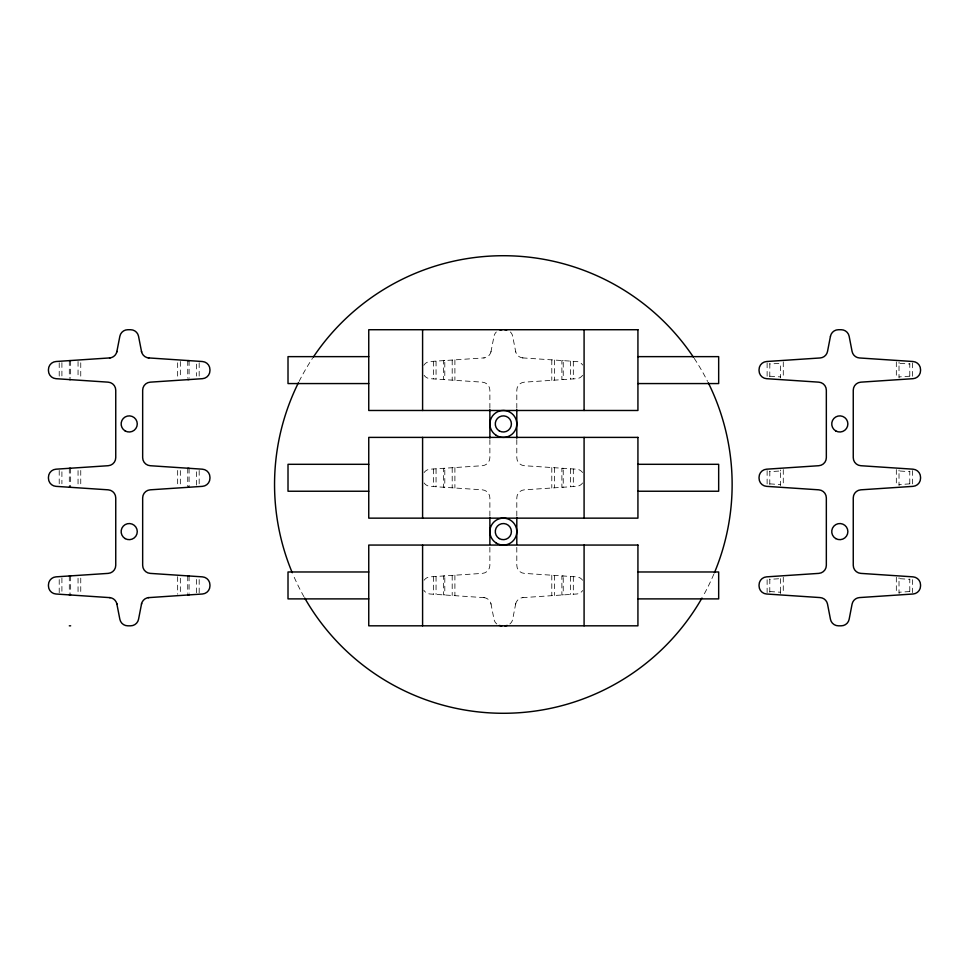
<?xml version="1.0" encoding="UTF-8"?>
<svg xmlns="http://www.w3.org/2000/svg" width="969" height="969" viewBox="0 0 969 969"><rect width="100%" height="100%" fill="white"/><g stroke="black" fill="none" stroke-linecap="round" stroke-linejoin="round"><path stroke-width="0.73" stroke-dasharray="4.84 3.63" d="M490.92 352.038L493.996 336.267A8.079 8.079 0 0 1 496.334 331.992M515.762 603.505L512.686 619.276A8.079 8.079 0 0 1 509.888 623.963M423.804 365.325A8.079 8.079 0 0 1 430.127 361.522L484.294 357.888M522.388 597.655L576.555 594.009A8.079 8.079 0 0 0 582.672 590.533M769.81 376.711A2.955 1.32 -90 0 1 769.774 376.214L769.822 364.005L780.578 363.29A2.81 1.26 90 0 0 780.481 362.176M909.782 376.202L899.014 376.917L899.014 363.29L909.782 364.005L909.782 376.202A2.955 1.32 -90 0 1 909.782 376.711M769.834 484.488A2.968 1.32 90 0 1 769.774 483.87L769.822 471.673L780.578 470.958L780.578 484.585A2.81 1.26 -90 0 1 780.481 485.699M909.782 483.87L899.014 484.585L899.014 470.958L909.782 471.673L909.782 483.87A2.968 1.32 -90 0 1 909.77 484.488M769.858 592.289A2.955 1.32 -90 0 1 769.774 591.538L769.822 579.341L780.578 578.626A2.81 1.26 -90 0 0 780.529 577.754M909.782 591.538L899.014 592.253L899.014 578.626L909.782 579.341L909.782 591.538A2.955 1.32 -90 0 1 909.758 592.301M522.388 357.888L576.555 361.522A8.079 8.079 0 0 1 582.672 365.01M769.822 376.202L780.578 376.917L780.578 363.29M769.822 483.87L780.578 484.585M769.822 591.538L780.578 592.253A2.81 1.26 -90 0 1 780.433 593.525M484.294 597.655L430.127 594.009A8.079 8.079 0 0 1 423.804 590.218M510.36 331.992A8.079 8.079 0 0 1 512.686 336.267L515.762 352.038M490.92 603.505L493.996 619.276A8.079 8.079 0 0 0 496.794 623.963M912.471 362.927L912.471 377.28M912.471 470.595L912.471 484.948M912.471 579.692L912.471 592.616M896.325 361.909L896.325 378.298M896.325 469.577L896.325 485.966M896.325 577.233L896.325 593.634M783.279 361.909L783.279 378.298M783.279 469.577L783.279 485.966M783.279 577.233L783.279 593.634M780.578 578.626L780.578 592.253M767.121 362.927L767.121 377.28M767.121 470.595L767.121 484.948M767.121 579.692L767.121 592.616M573.321 361.316L573.321 378.891M573.321 468.984L573.321 486.559M573.321 576.64L573.321 594.227M570.632 361.134L570.632 379.073M570.632 468.802L570.632 486.741M570.632 576.47L570.632 594.409M554.486 360.056L554.486 380.151M554.486 467.724L554.486 487.819M554.486 575.392L554.486 595.487M551.797 359.874L551.797 380.332M551.797 467.542L551.797 488.001M551.797 575.211L551.797 595.669M516.804 408.203L516.804 390.216A8.079 8.079 0 0 1 524.338 382.161L576.555 378.685A8.079 8.079 0 0 0 582.672 375.197M516.804 439.672L516.804 457.659A8.079 8.079 0 0 0 524.338 465.714L576.555 469.19A8.079 8.079 0 0 1 582.672 472.678M516.804 515.871L516.804 497.884A8.079 8.079 0 0 1 524.338 489.829L576.555 486.353A8.079 8.079 0 0 0 582.672 482.865M516.804 547.34L516.804 565.327A8.079 8.079 0 0 0 524.338 573.382L576.555 576.858A8.079 8.079 0 0 1 582.672 580.346M489.878 408.203L489.878 390.216A8.079 8.079 0 0 0 482.344 382.161L430.127 378.685A8.079 8.079 0 0 1 423.804 374.882M489.878 439.672L489.878 457.659A8.079 8.079 0 0 1 482.344 465.714L430.127 469.19A8.079 8.079 0 0 0 423.804 472.993M489.878 515.871L489.878 497.884A8.079 8.079 0 0 0 482.344 489.829L430.127 486.353A8.079 8.079 0 0 1 423.804 482.55M489.878 547.34L489.878 565.327A8.079 8.079 0 0 1 482.344 573.382L430.127 576.858A8.079 8.079 0 0 0 423.804 580.661M454.897 359.874L454.897 380.332M454.897 467.542L454.897 488.001M454.897 575.211L454.897 595.669M452.196 360.056L452.196 380.151M452.196 467.724L452.196 487.819M452.196 575.392L452.196 595.487M436.05 361.134L436.05 379.073M436.05 468.802L436.05 486.741M436.05 576.47L436.05 594.409M433.361 361.316L433.361 378.891M433.361 468.984L433.361 486.559M433.361 576.64L433.361 594.227M199.178 362.781L199.178 377.425M199.178 470.449L199.178 485.094M199.178 579.571L199.178 592.762M196.489 364.126L196.489 376.081M196.489 471.794L196.489 485.251M196.489 579.462L196.489 592.919M189.088 360.686L189.088 378.08M189.088 468.354L189.088 485.748M189.088 576.022L189.088 593.403M187.744 360.686L187.744 378.08M187.744 468.354L187.744 485.748M187.744 576.022L187.744 593.403M180.343 361.485L180.343 377.28M180.343 470.595L180.343 486.39M180.343 578.263L180.343 594.045M177.654 362.794L177.654 377.413M177.654 470.462L177.654 485.081M177.654 576.676L177.654 594.203M80.754 362.794L80.754 377.413M80.754 470.462L80.754 485.081M80.754 578.13L80.754 594.203M78.053 361.485L78.053 377.28M78.053 470.595L78.053 486.39M78.053 578.263L78.053 594.045M70.652 360.686L70.652 378.08M70.652 468.354L70.652 485.748M70.652 576.022L70.652 593.403M69.308 360.686L69.308 378.08M69.308 468.354L69.308 485.748M69.308 576.022L69.308 593.403M61.907 362.624L61.907 376.081M61.907 471.794L61.907 483.749M61.907 577.96L61.907 592.919M59.218 362.781L59.218 377.425M59.218 470.449L59.218 485.094M59.218 579.571L59.218 592.762M713.85 574.108A228.793 228.793 0 0 1 702.707 596.747M303.975 596.747A228.793 228.793 0 0 1 292.832 574.108M299.082 381.423A228.793 228.793 0 0 1 312.49 358.324M694.192 358.324A228.793 228.793 0 0 1 707.6 381.423M515.617 604.111A8.079 8.079 0 0 1 523.006 597.582M483.676 597.582A8.079 8.079 0 0 1 491.065 604.111M491.065 351.432A8.079 8.079 0 0 1 483.676 357.961M523.006 357.961A8.079 8.079 0 0 1 515.617 351.432M769.774 364.005A2.955 1.32 -90 0 1 769.822 363.387M769.774 471.673A2.955 1.32 -90 0 1 769.81 471.164M769.774 579.329A2.968 1.32 -90 0 1 769.798 578.977M780.639 376.929A2.81 1.26 -90 0 1 780.517 377.898M780.517 469.977A2.81 1.26 90 0 1 780.639 470.946M899.087 377.898A2.798 1.248 90 0 1 898.966 376.929M898.966 363.278A2.798 1.248 -90 0 1 899.123 362.176M899.123 485.699A2.81 1.26 90 0 1 898.966 484.597M898.966 470.946A2.798 1.248 -90 0 1 899.087 469.977M899.159 593.525A2.798 1.248 -90 0 1 898.966 592.265M898.966 578.614A2.81 1.26 -90 0 1 899.062 577.754M909.77 363.387A2.955 1.32 -90 0 1 909.83 364.005M909.782 471.164A2.955 1.32 90 0 1 909.83 471.661M909.806 578.977A2.968 1.32 -90 0 1 909.83 579.329M444.795 360.686L443.451 360.686L443.451 379.521L444.795 379.521L444.795 360.686M563.231 360.686L561.887 360.686L561.887 379.521L563.231 379.521L563.231 360.686M444.795 468.354L443.451 468.354L443.451 487.189L444.795 487.189L444.795 468.354M563.231 468.354L561.887 468.354L561.887 487.189L563.231 487.189L563.231 468.354M444.795 576.022L443.451 576.022L443.451 594.857L444.795 594.857L444.795 576.022M563.231 576.022L561.887 576.022L561.887 594.857L563.231 594.857L563.231 576.022"/><path stroke-width="1.45" d="M116.777 352.038L119.853 336.267A8.079 8.079 0 0 1 127.787 329.726L130.609 329.726A8.079 8.079 0 0 1 138.543 336.267L141.619 352.038M141.619 603.505L138.543 619.276A8.079 8.079 0 0 1 130.609 625.817L127.787 625.817A8.079 8.079 0 0 1 119.853 619.276L116.777 603.505M110.151 597.655L55.984 594.009A8.079 8.079 0 0 1 48.45 585.954L48.45 584.913A8.079 8.079 0 0 1 55.984 576.858L108.201 573.382A8.079 8.079 0 0 0 115.747 565.327L115.747 497.884A8.079 8.079 0 0 0 108.201 489.829L55.984 486.353A8.079 8.079 0 0 1 48.45 478.286L48.45 477.245A8.079 8.079 0 0 1 55.984 469.19L108.201 465.714A8.079 8.079 0 0 0 115.747 457.659L115.747 390.216A8.079 8.079 0 0 0 108.201 382.161L55.984 378.685A8.079 8.079 0 0 1 48.45 370.63L48.45 369.589A8.079 8.079 0 0 1 55.984 361.522L110.151 357.888M148.245 597.655L202.412 594.009A8.079 8.079 0 0 0 209.946 585.954L209.946 584.913A8.079 8.079 0 0 0 202.412 576.858L150.195 573.382A8.079 8.079 0 0 1 142.661 565.327L142.661 497.884A8.079 8.079 0 0 1 150.195 489.829L202.412 486.353A8.079 8.079 0 0 0 209.946 478.286L209.946 477.245A8.079 8.079 0 0 0 202.412 469.19L150.195 465.714A8.079 8.079 0 0 1 142.661 457.659L142.661 390.216A8.079 8.079 0 0 1 150.195 382.161L202.412 378.685A8.079 8.079 0 0 0 209.946 370.63L209.946 369.589A8.079 8.079 0 0 0 202.412 361.522L148.245 357.888M368.753 356.64L288.011 356.64L288.011 383.567L368.753 383.567M637.929 356.64L718.671 356.64L718.671 383.567L637.929 383.567M69.308 360.686L70.652 360.686M187.744 360.686L189.088 360.686M69.308 379.521L70.652 379.521M187.744 379.521L189.088 379.521M368.753 464.308L288.011 464.308L288.011 491.235L368.753 491.235M637.929 464.308L718.671 464.308L718.671 491.235L637.929 491.235M69.308 468.354L70.652 468.354M187.744 468.354L189.088 468.354M69.308 487.189L70.652 487.189M187.744 487.189L189.088 487.189M368.753 571.976L288.011 571.976L288.011 598.89L368.753 598.89M637.929 571.976L718.671 571.976L718.671 598.89L637.929 598.89M69.308 576.022L70.652 576.022M187.744 576.022L189.088 576.022M69.308 594.857L70.652 594.857M187.744 594.857L189.088 594.857M69.308 625.817L70.652 625.817M584.089 329.726L584.089 410.481M584.089 437.394L584.089 518.149M584.089 545.062L584.089 625.817M516.804 409.705L516.804 438.17M516.804 517.373L516.804 544.348M489.878 409.705L489.878 438.17M489.878 517.373L489.878 544.348M422.593 329.726L422.593 410.481M422.593 437.394L422.593 518.149M422.593 545.062L422.593 625.817M708.266 382.755A228.793 228.793 0 0 1 714.432 572.74M701.98 598.03A228.793 228.793 0 0 1 304.714 598.03M292.25 572.74A228.793 228.793 0 0 1 298.416 382.755M313.314 357.089A228.793 228.793 0 0 1 693.368 357.089M507.187 625.441A8.079 8.079 0 0 1 504.752 625.817M501.93 625.817A8.079 8.079 0 0 1 499.495 625.441M499.943 329.981A8.079 8.079 0 0 1 501.93 329.726M504.752 329.726A8.079 8.079 0 0 1 506.739 329.981M141.474 604.111A8.079 8.079 0 0 1 148.863 597.582M109.533 597.582A8.079 8.079 0 0 1 116.922 604.111M116.922 351.432A8.079 8.079 0 0 1 109.533 357.961M148.863 357.961A8.079 8.079 0 0 1 141.474 351.432M830.457 336.267L827.526 351.432A8.079 8.079 0 0 1 820.137 357.961L766.588 361.522A8.079 8.079 0 0 0 759.054 369.589L759.054 370.63A8.079 8.079 0 0 0 766.588 378.685L818.805 382.161A8.079 8.079 0 0 1 826.339 390.216L826.339 457.659A8.079 8.079 0 0 1 818.805 465.714L766.588 469.19A8.079 8.079 0 0 0 759.054 477.245L759.054 478.286A8.079 8.079 0 0 0 766.588 486.353L818.805 489.829A8.079 8.079 0 0 1 826.339 497.884L826.339 565.327A8.079 8.079 0 0 1 818.805 573.382L766.588 576.858A8.079 8.079 0 0 0 759.054 584.913L759.054 585.954A8.079 8.079 0 0 0 766.588 594.009L820.137 597.582A8.079 8.079 0 0 1 827.526 604.111L830.457 619.276A8.079 8.079 0 0 0 838.391 625.817L841.213 625.817A8.079 8.079 0 0 0 849.147 619.276L852.078 604.111A8.079 8.079 0 0 1 859.467 597.582L913.016 594.009A8.079 8.079 0 0 0 920.55 585.954L920.55 584.913A8.079 8.079 0 0 0 913.016 576.858L860.799 573.382A8.079 8.079 0 0 1 853.253 565.327L853.253 497.884A8.079 8.079 0 0 1 860.799 489.829L913.016 486.353A8.079 8.079 0 0 0 920.55 478.286L920.55 477.245A8.079 8.079 0 0 0 913.016 469.19L860.799 465.714A8.079 8.079 0 0 1 853.253 457.659L853.253 390.216A8.079 8.079 0 0 1 860.799 382.161L913.016 378.685A8.079 8.079 0 0 0 920.55 370.63L920.55 369.589A8.079 8.079 0 0 0 913.016 361.522L859.467 357.961A8.079 8.079 0 0 1 852.078 351.432L849.147 336.267A8.079 8.079 0 0 0 841.213 329.726L838.391 329.726A8.079 8.079 0 0 0 830.457 336.267M637.929 329.726L368.753 329.726L368.753 410.481L637.929 410.481L637.929 329.726M637.929 437.394L368.753 437.394L368.753 518.149L637.929 518.149L637.929 437.394M637.929 545.062L368.753 545.062L368.753 625.817L637.929 625.817L637.929 545.062M495.801 542.749A13.457 13.457 0 0 0 516.768 532.562A13.457 13.457 0 0 0 497.46 519.493A13.457 13.457 0 0 0 495.801 542.749M495.801 435.081A13.457 13.457 0 0 0 516.768 424.894A13.457 13.457 0 0 0 497.46 411.837A13.457 13.457 0 0 0 495.801 435.081M499.301 430.926A8.079 8.079 0 0 0 511.414 423.938A8.079 8.079 0 0 0 499.301 416.949A8.079 8.079 0 0 0 499.301 430.926M499.301 538.594A8.079 8.079 0 0 0 511.414 531.606A8.079 8.079 0 0 0 499.301 524.617A8.079 8.079 0 0 0 499.301 538.594M835.762 538.594A8.079 8.079 0 0 0 847.875 531.606A8.079 8.079 0 0 0 835.762 524.617A8.079 8.079 0 0 0 835.762 538.594M835.762 430.926A8.079 8.079 0 0 0 847.875 423.938A8.079 8.079 0 0 0 835.762 416.949A8.079 8.079 0 0 0 835.762 430.926M125.158 538.594A8.079 8.079 0 0 0 137.271 531.606A8.079 8.079 0 0 0 125.158 524.617A8.079 8.079 0 0 0 125.158 538.594M125.158 430.926A8.079 8.079 0 0 0 137.271 423.938A8.079 8.079 0 0 0 125.158 416.949A8.079 8.079 0 0 0 125.158 430.926"/></g></svg>
